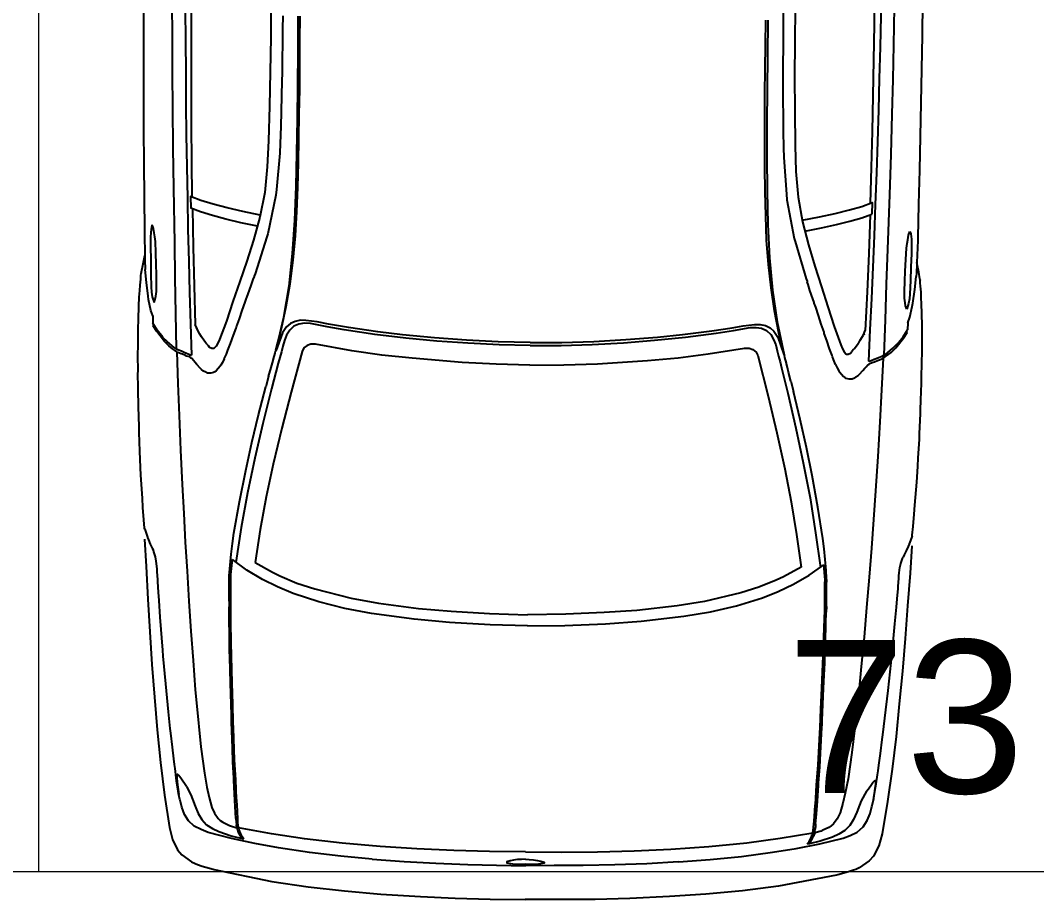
# Model space of a CAD drawing. Header units: inches. Extents: x 13 to 261, y -112 to -47.
# Drawn here: x 176.348 to 178.74, y -71.493 to -69.424 of the extents above; entities that cross this region are included whole.
import ezdxf

# ---------------------------------------------------------------- set-up
doc = ezdxf.new("R2010")
doc.units = ezdxf.units.IN
doc.header["$MEASUREMENT"] = 0
doc.layers.add('CAJONES', color=3, linetype='Continuous', lineweight=20)
doc.layers.add('TEXTOS', color=124, linetype='Continuous', lineweight=30)
doc.styles.add('TEXTOS', font='ARIALUNI.TTF', dxfattribs={"height": 0.36})

msp = doc.modelspace()

# ---------------------------------------------------------------- linework, layer by layer
at = {"linetype": 'Continuous'}
for p, q in [((176.6397, -69.9195), (176.6396, -69.9255)), ((176.6396, -69.9255), (176.6396, -69.926)), ((176.6396, -69.9255), (176.6407, -69.9775)), ((178.4596, -69.9418), (178.4576, -69.9938)), ((178.4596, -69.9358), (178.4596, -69.9418)), ((178.4596, -69.9418), (178.4596, -69.9423)), ((176.8982, -70.0263), (176.8977, -70.0283)), ((178.1992, -70.038), (178.1997, -70.04)), ((176.6594, -70.1196), (176.6598, -70.1362)), ((176.7627, -70.1471), (176.7616, -70.1501)), ((178.4364, -70.1355), (178.4357, -70.1521)), ((176.9646, -70.1589), (176.9497, -70.1998)), ((178.1305, -70.1694), (178.1446, -70.2105)), ((178.3326, -70.1612), (178.3336, -70.1642)), ((176.7858, -70.1848), (176.7903, -70.1899)), ((176.7476, -70.2115), (176.7506, -70.212)), ((176.9435, -70.2202), (176.9471, -70.2068)), ((176.9435, -70.2212), (176.9435, -70.2202)), ((176.9471, -70.2068), (176.9482, -70.2023)), ((176.9487, -70.2003), (176.9482, -70.2023)), ((176.9497, -70.1998), (176.9487, -70.2003)), ((178.1446, -70.2105), (178.1456, -70.211)), ((178.1456, -70.211), (178.1461, -70.213)), ((178.1471, -70.2175), (178.1461, -70.213)), ((178.1505, -70.231), (178.1471, -70.2175)), ((178.3088, -70.1985), (178.3042, -70.2034)), ((176.7629, -70.2341), (176.7584, -70.2286)), ((178.1505, -70.232), (178.1505, -70.231)), ((178.3308, -70.2482), (178.3354, -70.2427)), ((178.3465, -70.2258), (178.3435, -70.2263)), ((176.9321, -70.2621), (176.9254, -70.2861)), ((178.1611, -70.2731), (178.1674, -70.2972)), ((176.6402, -70.6445), (176.6436, -70.7091)), ((178.4461, -70.6607), (178.4416, -70.7252)), ((176.8389, -70.7908), (176.8392, -70.7623)), ((176.8389, -70.7908), (176.8393, -70.8038)), ((178.2448, -70.8034), (178.2451, -70.7749)), ((178.2448, -70.8034), (178.2442, -70.8164)), ((176.8553, -71.3025), (176.8553, -71.3035)), ((176.8558, -71.31), (176.8567, -71.3175)), ((178.2193, -71.3147), (178.2193, -71.3157)), ((178.2187, -71.3222), (178.2176, -71.3297)), ((176.8699, -71.3496), (176.8739, -71.3502)), ((178.2039, -71.3616), (178.1998, -71.362)), ((176.8013, -71.4215), (176.8042, -71.4225)), ((178.2712, -71.4347), (178.2682, -71.4356))]:
    msp.add_line(p, q, dxfattribs=at)
for points in [[(178.208, -68.61), (178.2054, -68.617), (178.2054, -68.6175), (178.1972, -68.6414), (178.191, -68.6603), (178.1884, -68.6698), (178.1771, -68.7117), (178.1765, -68.7142), (178.1718, -68.7367), (178.1606, -68.8136), (178.1595, -68.8291), (178.1578, -68.8515), (178.1566, -68.871), (178.1525, -68.9395), (178.1499, -69.011), (178.1476, -69.0965), (178.1459, -69.1815), (178.1457, -69.197), (178.1444, -69.2899), (178.1436, -69.3779), (178.1432, -69.4239)], [(176.6399, -69.1155), (176.6399, -69.1185), (176.6391, -69.2), (176.6389, -69.2815), (176.6382, -69.3635), (176.638, -69.443), (176.6377, -69.5225), (176.638, -69.6015), (176.6378, -69.681), (176.6381, -69.7605), (176.6389, -69.84), (176.6397, -69.9195)], [(178.4738, -69.1319), (178.4738, -69.1349), (178.4731, -69.2164), (178.4718, -69.2979), (178.4711, -69.3799), (178.4699, -69.4594), (178.4687, -69.5389), (178.467, -69.6178), (178.4657, -69.6973), (178.464, -69.7768), (178.4618, -69.8563), (178.4596, -69.9358)], [(176.7044, -69.1686), (176.7043, -69.2906), (176.7045, -69.3786), (176.7047, -69.4666), (176.705, -69.5481), (176.7058, -69.6296), (176.7064, -69.7241), (176.7081, -69.8191), (176.7104, -69.9471), (176.7117, -70.0302), (176.713, -70.1137), (176.7142, -70.1967)], [(176.7358, -69.1768), (176.7357, -69.2508), (176.736, -69.3243), (176.7359, -69.3983), (176.7362, -69.4724), (176.737, -69.5464), (176.7374, -69.6204), (176.7382, -69.6944), (176.7395, -69.7684), (176.7409, -69.8424), (176.7422, -69.9164), (176.7441, -69.9904), (176.7459, -70.0645), (176.7482, -70.138), (176.7506, -70.212)], [(178.3768, -69.1915), (178.3756, -69.2655), (178.374, -69.339), (178.3728, -69.413), (178.3711, -69.487), (178.369, -69.561), (178.3673, -69.635), (178.3651, -69.7089), (178.3625, -69.7829), (178.3598, -69.8569), (178.3572, -69.9309), (178.354, -70.0048), (178.3508, -70.0788), (178.3472, -70.1523), (178.3435, -70.2263)], [(178.4083, -69.1838), (178.4062, -69.3058), (178.4045, -69.3938), (178.4027, -69.4818), (178.4009, -69.5633), (178.3987, -69.6447), (178.3964, -69.7392), (178.393, -69.8342), (178.3884, -69.9622), (178.3856, -70.0451), (178.3829, -70.1286), (178.3801, -70.2116)], [(176.7519, -69.84), (176.7512, -69.756), (176.7509, -69.6715), (176.7507, -69.5875), (176.7504, -69.5035), (176.7507, -69.4195), (176.7514, -69.3355), (176.7522, -69.2515)], [(178.3488, -69.8543), (178.3511, -69.7703), (178.3528, -69.6858), (178.3546, -69.6018), (178.3563, -69.5179), (178.3576, -69.4339), (178.3584, -69.3499), (178.3591, -69.2659)], [(176.9382, -69.3017), (176.9375, -69.3827), (176.9373, -69.4642), (176.936, -69.5451), (176.9343, -69.6261), (176.9321, -69.7076)], [(178.1722, -69.3127), (178.1715, -69.3937), (178.1702, -69.4752), (178.17, -69.5562), (178.1703, -69.6372), (178.171, -69.7187)], [(176.9652, -69.4134), (176.965, -69.4439), (176.965, -69.4444), (176.964, -69.5484), (176.9634, -69.5659), (176.9609, -69.6739), (176.9595, -69.7134), (176.9583, -69.7364), (176.9506, -69.8223), (176.949, -69.8353), (176.9301, -69.9261), (176.9281, -69.9331), (176.9003, -70.0203), (176.8982, -70.0258), (176.8982, -70.0263)], [(177.0012, -69.4137), (177.001, -69.4972), (177.0003, -69.5767), (176.9996, -69.6562), (176.9978, -69.7357), (176.9961, -69.8152), (176.9929, -69.8942), (176.9877, -69.9726), (176.9795, -70.0491), (176.9669, -70.1229), (176.9487, -70.2003), (176.9626, -70.1494), (176.9736, -70.0975), (176.9826, -70.0436), (176.9896, -69.9881), (176.9951, -69.9312), (176.9981, -69.8742), (177.0006, -69.8167), (177.0021, -69.7592), (177.0032, -69.7018), (177.0042, -69.6443), (177.0052, -69.5868), (177.0057, -69.5293), (177.0057, -69.4713), (177.0062, -69.4138)], [(178.1072, -69.4236), (178.1059, -69.5071), (178.1052, -69.5866), (178.1045, -69.6661), (178.1048, -69.7456), (178.1051, -69.8251), (178.1069, -69.9041), (178.1107, -69.9827), (178.1175, -70.0592), (178.1288, -70.1333), (178.1456, -70.211), (178.1326, -70.1599), (178.1226, -70.1078), (178.1145, -70.0537), (178.1085, -69.9982), (178.1041, -69.9411), (178.1021, -69.8841), (178.1006, -69.8266), (178.1001, -69.7691), (178.1001, -69.7116), (178.1001, -69.6541), (178.1001, -69.5966), (178.1006, -69.5391), (178.1017, -69.4811), (178.1022, -69.4236)], [(178.1432, -69.4239), (178.1429, -69.4544), (178.1429, -69.4549), (178.142, -69.5589), (178.1423, -69.5764), (178.1429, -69.6844), (178.1435, -69.724), (178.1443, -69.747), (178.1505, -69.833), (178.1519, -69.846), (178.1691, -69.9372), (178.171, -69.9442), (178.1972, -70.0319), (178.1992, -70.0375), (178.1992, -70.038)], [(176.9321, -69.7076), (176.929, -69.7686), (176.923, -69.829), (176.9115, -69.8869), (176.8965, -69.9408), (176.8806, -69.9907), (176.8641, -70.0385), (176.8482, -70.0854), (176.8328, -70.1317), (176.8164, -70.1746), (176.8123, -70.1836), (176.8083, -70.191), (176.8032, -70.196), (176.7982, -70.1964), (176.7932, -70.1934), (176.7903, -70.1899)], [(178.171, -69.7187), (178.173, -69.7797), (178.178, -69.8403), (178.1884, -69.8984), (178.2025, -69.9525), (178.2175, -70.0026), (178.2331, -70.0508), (178.2482, -70.0979), (178.2627, -70.1445), (178.2784, -70.1877), (178.2823, -70.1967), (178.2862, -70.2043), (178.2912, -70.2093), (178.2962, -70.2098), (178.3012, -70.2069), (178.3042, -70.2034)], [(176.9125, -69.8824), (176.8716, -69.8741), (176.8347, -69.8653), (176.8018, -69.8565), (176.7728, -69.8477), (176.7484, -69.8385), (176.7487, -69.8655)], [(178.1875, -69.8939), (178.2285, -69.8862), (178.2656, -69.8781), (178.2987, -69.8698), (178.3278, -69.8616), (178.3524, -69.8528), (178.3516, -69.8798)], [(176.9058, -69.9084), (176.8669, -69.9), (176.8314, -69.8917), (176.8, -69.8829), (176.7721, -69.8747), (176.7487, -69.8655)], [(176.7527, -69.867), (176.7543, -69.958), (176.7565, -70.0486), (176.7592, -70.1396)], [(178.1937, -69.9199), (178.2328, -69.9123), (178.2684, -69.9046), (178.3, -69.8964), (178.328, -69.8886), (178.3516, -69.8798)], [(178.3476, -69.8813), (178.3443, -69.9723), (178.3405, -70.0627), (178.3362, -70.1537)], [(176.6582, -69.9048), (176.6563, -69.9107), (176.6547, -69.9226), (176.654, -69.9351), (176.6539, -69.9561), (176.6546, -69.9886), (176.6548, -70.0211), (176.656, -70.0512), (176.6564, -70.0637), (176.6583, -70.0747), (176.6624, -70.0879)], [(176.6624, -70.0879), (176.6653, -70.0802), (176.6668, -70.0728), (176.6679, -70.0618), (176.6686, -70.0463), (176.6683, -70.0223), (176.6675, -69.9983), (176.6667, -69.9713), (176.6655, -69.9442), (176.6646, -69.9332), (176.6631, -69.9242), (176.6612, -69.9137), (176.6582, -69.9048)], [(178.4339, -70.1038), (178.4312, -70.096), (178.4297, -70.0885), (178.4288, -70.0775), (178.4285, -70.062), (178.4292, -70.038), (178.4304, -70.014), (178.4317, -69.987), (178.4334, -69.9601), (178.4345, -69.9491), (178.4361, -69.9401), (178.4382, -69.9296), (178.4414, -69.9207)], [(178.4414, -69.9207), (178.4432, -69.9266), (178.4446, -69.9387), (178.445, -69.9512), (178.4448, -69.9722), (178.4435, -70.0047), (178.4427, -70.0371), (178.4409, -70.0671), (178.4403, -70.0796), (178.4382, -70.0906), (178.4339, -70.1038)], [(176.7104, -69.9471), (176.7117, -70.0302), (176.713, -70.1137), (176.7142, -70.1967)], [(176.6323, -70.0184), (176.6323, -70.0189), (176.6328, -70.016), (176.636, -70.0005), (176.6391, -69.985), (176.6407, -69.9775)], [(176.6407, -69.9775), (176.6406, -69.98), (176.6406, -69.983), (176.6406, -69.9865), (176.6406, -69.9895), (176.641, -69.995), (176.6414, -70.0025), (176.6419, -70.01)], [(178.3884, -69.9622), (178.3856, -70.0451), (178.3829, -70.1286), (178.3801, -70.2116)], [(178.4576, -69.9938), (178.4576, -69.9963), (178.4575, -69.9993), (178.4575, -70.0028), (178.4575, -70.0058), (178.4569, -70.0113), (178.4564, -70.0188), (178.4558, -70.0263)], [(178.4652, -70.0348), (178.4652, -70.0353), (178.4648, -70.0323), (178.4619, -70.0168), (178.459, -70.0013), (178.4576, -69.9938)], [(176.6404, -70.6215), (176.6399, -70.619), (176.6386, -70.599), (176.6364, -70.57), (176.6351, -70.5485), (176.6315, -70.4945), (176.6299, -70.4574), (176.6291, -70.4374), (176.6274, -70.3939), (176.6271, -70.3799), (176.626, -70.3334), (176.6256, -70.3219), (176.6252, -70.3039), (176.625, -70.2784), (176.6246, -70.2644), (176.6248, -70.2399), (176.6245, -70.2214), (176.6246, -70.2069), (176.6247, -70.1929), (176.6248, -70.1844), (176.6249, -70.1724), (176.625, -70.1604), (176.6251, -70.1504), (176.6258, -70.1269), (176.6266, -70.0964), (176.6278, -70.0754), (176.6289, -70.0599), (176.6295, -70.0469), (176.6312, -70.0329), (176.6317, -70.0249), (176.6323, -70.0189)], [(176.6594, -70.1196), (176.655, -70.1067), (176.6497, -70.0811), (176.6488, -70.0731), (176.6446, -70.0411), (176.6419, -70.01)], [(176.8808, -70.0762), (176.8839, -70.0672), (176.8911, -70.0478), (176.8957, -70.0338), (176.8977, -70.0283)], [(178.4364, -70.1355), (178.4409, -70.1226), (178.4467, -70.0972), (178.4477, -70.0892), (178.4525, -70.0572), (178.4558, -70.0263)], [(178.2157, -70.0881), (178.2128, -70.0791), (178.206, -70.0595), (178.2016, -70.0455), (178.1997, -70.04)], [(178.4463, -70.6377), (178.4469, -70.6352), (178.4485, -70.6152), (178.4513, -70.5862), (178.453, -70.5648), (178.4575, -70.5108), (178.4598, -70.4738), (178.461, -70.4538), (178.4634, -70.4103), (178.464, -70.3963), (178.4659, -70.3499), (178.4665, -70.3384), (178.4672, -70.3204), (178.4679, -70.2949), (178.4685, -70.2809), (178.4687, -70.2564), (178.4694, -70.2379), (178.4695, -70.2234), (178.4697, -70.2094), (178.4697, -70.2009), (178.4699, -70.1889), (178.47, -70.1769), (178.47, -70.1669), (178.4698, -70.1434), (178.4695, -70.1129), (178.4687, -70.0919), (178.4679, -70.0764), (178.4675, -70.0634), (178.4661, -70.0494), (178.4657, -70.0413), (178.4652, -70.0353)], [(176.8275, -70.2207), (176.8326, -70.2092), (176.8352, -70.2028), (176.8362, -70.2003), (176.8423, -70.1843), (176.8495, -70.1649), (176.8556, -70.1485), (176.8562, -70.1455), (176.8633, -70.1265), (176.87, -70.1066), (176.8767, -70.0871), (176.8803, -70.0777), (176.8808, -70.0762)], [(178.2664, -70.2336), (178.2615, -70.222), (178.2591, -70.2155), (178.2581, -70.213), (178.2523, -70.1969), (178.2454, -70.1774), (178.2396, -70.1608), (178.2391, -70.1578), (178.2323, -70.1388), (178.226, -70.1187), (178.2196, -70.0992), (178.2162, -70.0896), (178.2157, -70.0881)], [(176.7371, -70.2069), (176.7361, -70.2069), (176.7267, -70.2028), (176.7182, -70.1992), (176.7142, -70.1967), (176.7097, -70.1941), (176.7053, -70.1901), (176.6934, -70.18), (176.6834, -70.1699), (176.683, -70.1694), (176.6701, -70.1528), (176.6598, -70.1362)], [(176.6622, -70.1407), (176.6607, -70.1422), (176.6607, -70.1427)], [(176.8275, -70.2207), (176.8234, -70.2287), (176.8194, -70.2356), (176.8178, -70.2376), (176.8088, -70.2485), (176.8057, -70.251), (176.8042, -70.2515), (176.8027, -70.2525), (176.7957, -70.2544), (176.7902, -70.2544), (176.7882, -70.2539), (176.7827, -70.2513), (176.7807, -70.2503), (176.7792, -70.2493), (176.7743, -70.2457), (176.7728, -70.2442), (176.7713, -70.2427), (176.7629, -70.2341), (176.7584, -70.2286), (176.756, -70.2251), (176.7515, -70.22), (176.749, -70.2185), (176.7455, -70.216), (176.7391, -70.2139), (176.7366, -70.2129), (176.7291, -70.2098), (176.7266, -70.2088), (176.7186, -70.2052), (176.7161, -70.2037), (176.7107, -70.2002), (176.7062, -70.1971), (176.6973, -70.19), (176.6869, -70.1794), (176.6691, -70.1563), (176.6607, -70.1427)], [(176.7858, -70.1848), (176.7858, -70.1848), (176.7838, -70.1823), (176.7754, -70.1707), (176.774, -70.1687), (176.774, -70.1687), (176.7705, -70.1627), (176.7656, -70.1536), (176.7636, -70.1496), (176.7592, -70.1396)], [(177.5473, -70.1891), (177.4743, -70.1875), (177.4009, -70.1838), (177.3279, -70.1787), (177.255, -70.1715), (177.182, -70.1629), (177.1096, -70.1522), (177.0697, -70.1449), (177.0303, -70.1375), (177.0163, -70.1369), (177.0032, -70.1388), (176.9917, -70.1437), (176.9816, -70.1531), (176.9745, -70.1645), (176.9694, -70.1775), (176.9658, -70.1909), (176.9622, -70.2039), (176.9585, -70.2174), (176.9549, -70.2308), (176.9389, -70.2907), (176.9181, -70.3725), (176.8994, -70.4539), (176.8822, -70.5357), (176.8675, -70.6176), (176.8547, -70.6995)], [(177.5474, -70.1821), (177.4724, -70.1805), (177.3974, -70.1768), (177.3225, -70.1711), (177.2475, -70.164), (177.1891, -70.1569), (177.1202, -70.1468), (177.0727, -70.1389), (177.0463, -70.1337), (177.0198, -70.1299), (177.0068, -70.1298), (176.9943, -70.1322), (176.9833, -70.1371), (176.9742, -70.145), (176.9646, -70.1589)], [(177.5473, -70.1891), (177.6203, -70.1888), (177.6938, -70.1865), (177.7669, -70.1826), (177.8399, -70.1768), (177.913, -70.1694), (177.9856, -70.1601), (178.0257, -70.1534), (178.0652, -70.1468), (178.0792, -70.1464), (178.0922, -70.1485), (178.1037, -70.1536), (178.1136, -70.1632), (178.1205, -70.1748), (178.1253, -70.1878), (178.1287, -70.2013), (178.1321, -70.2144), (178.1355, -70.2279), (178.1389, -70.2414), (178.1538, -70.3016), (178.1731, -70.3837), (178.1904, -70.4654), (178.2061, -70.5475), (178.2194, -70.6297), (178.2307, -70.7118)], [(177.5474, -70.1821), (177.6224, -70.1818), (177.6974, -70.1795), (177.7724, -70.1752), (177.8475, -70.1693), (177.9061, -70.1633), (177.9751, -70.1545), (178.0227, -70.1474), (178.0492, -70.1426), (178.0758, -70.1394), (178.0888, -70.1395), (178.1013, -70.1421), (178.1122, -70.1472), (178.1211, -70.1553), (178.1305, -70.1694)], [(178.2664, -70.2336), (178.2704, -70.2416), (178.2743, -70.2486), (178.2758, -70.2507), (178.2847, -70.2617), (178.2877, -70.2643), (178.2892, -70.2648), (178.2907, -70.2658), (178.2976, -70.2679), (178.3031, -70.2679), (178.3051, -70.2674), (178.3107, -70.265), (178.3127, -70.264), (178.3142, -70.263), (178.3192, -70.2595), (178.3207, -70.2581), (178.3222, -70.2566), (178.3308, -70.2482), (178.3354, -70.2427), (178.3379, -70.2392), (178.3424, -70.2343), (178.345, -70.2328), (178.3485, -70.2303), (178.355, -70.2284), (178.3575, -70.2274), (178.365, -70.2245), (178.3675, -70.2235), (178.3756, -70.2201), (178.3781, -70.2186), (178.3836, -70.2151), (178.3881, -70.2122), (178.3972, -70.2052), (178.4078, -70.1948), (178.426, -70.172), (178.4346, -70.1586)], [(178.3088, -70.1985), (178.3088, -70.1985), (178.3108, -70.196), (178.3194, -70.1845), (178.3209, -70.1826), (178.3209, -70.1826), (178.3245, -70.1766), (178.3295, -70.1676), (178.3316, -70.1637), (178.3362, -70.1537)], [(178.3571, -70.2214), (178.3581, -70.2214), (178.3676, -70.2175), (178.3761, -70.2141), (178.3801, -70.2116), (178.3847, -70.2091), (178.3892, -70.2052), (178.4013, -70.1953), (178.4114, -70.1854), (178.4119, -70.1849), (178.425, -70.1685), (178.4357, -70.1521)], [(178.4331, -70.1566), (178.4346, -70.1581), (178.4346, -70.1586)], [(177.5469, -70.2351), (177.4674, -70.2329), (177.3874, -70.2292), (177.27, -70.2192), (177.1986, -70.2115), (177.1282, -70.2014), (177.0423, -70.1861), (177.0318, -70.186), (177.0228, -70.1889), (177.0152, -70.1949), (177.0107, -70.2033), (176.9848, -70.2986), (176.963, -70.3839), (176.9428, -70.4687), (176.9266, -70.5456), (176.9124, -70.6225), (176.9002, -70.6994)], [(177.5469, -70.2351), (177.6264, -70.2343), (177.7064, -70.2321), (177.824, -70.2241), (177.8956, -70.2178), (177.9662, -70.2089), (178.0523, -70.1952), (178.0628, -70.1953), (178.0718, -70.1983), (178.0792, -70.2044), (178.0836, -70.2129), (178.1078, -70.3087), (178.128, -70.3943), (178.1467, -70.4795), (178.1615, -70.5567), (178.1744, -70.6338), (178.1852, -70.7109)], [(176.7161, -70.2037), (176.7185, -70.2787), (176.7213, -70.3538), (176.7246, -70.4353), (176.7284, -70.5163), (176.7322, -70.5844), (176.7356, -70.6519), (176.74, -70.7199), (176.7444, -70.791), (176.7493, -70.8615), (176.7546, -70.9306), (176.7595, -70.9991), (176.7623, -71.0297), (176.7728, -71.1333), (176.7808, -71.1953), (176.787, -71.2289), (176.7918, -71.2529), (176.7981, -71.276), (176.8044, -71.29), (176.8133, -71.3021), (176.8183, -71.3067), (176.8243, -71.3107), (176.8397, -71.3184), (176.8422, -71.3194), (176.8571, -71.324)], [(176.7476, -70.2115), (176.7441, -70.21), (176.7371, -70.2069)], [(176.9321, -70.2621), (176.9378, -70.2407), (176.9409, -70.2302), (176.9435, -70.2212)], [(178.3781, -70.2186), (178.3744, -70.2935), (178.3702, -70.3685), (178.3655, -70.45), (178.3603, -70.5309), (178.3552, -70.5989), (178.3506, -70.6663), (178.345, -70.7343), (178.3393, -70.8053), (178.3332, -70.8757), (178.3266, -70.9446), (178.3205, -71.0131), (178.3172, -71.0436), (178.3048, -71.147), (178.2957, -71.2089), (178.2889, -71.2423), (178.2837, -71.2663), (178.277, -71.2892), (178.2704, -71.3032), (178.2613, -71.3151), (178.2562, -71.3195), (178.2502, -71.3235), (178.2346, -71.3308), (178.2321, -71.3318), (178.2171, -71.3362)], [(178.3465, -70.2258), (178.35, -70.2243), (178.3571, -70.2214)], [(178.1611, -70.2731), (178.1558, -70.2516), (178.1529, -70.2411), (178.1505, -70.232)], [(176.8412, -70.7058), (176.8439, -70.6799), (176.8471, -70.6549), (176.8503, -70.6309), (176.8635, -70.557), (176.8782, -70.4832), (176.8927, -70.4173), (176.9083, -70.3519), (176.9254, -70.2861)], [(178.2441, -70.7184), (178.2418, -70.6924), (178.2391, -70.6673), (178.2363, -70.6433), (178.2244, -70.5692), (178.2111, -70.4951), (178.1977, -70.429), (178.1833, -70.3633), (178.1674, -70.2972)], [(176.6404, -70.6215), (176.6467, -70.6401), (176.6472, -70.6406), (176.6492, -70.6461), (176.6536, -70.6567), (176.658, -70.6657), (176.66, -70.6702), (176.6605, -70.6712)], [(178.4463, -70.6377), (178.4397, -70.6561), (178.4392, -70.6566), (178.4371, -70.6621), (178.4325, -70.6726), (178.4279, -70.6815), (178.4259, -70.686), (178.4254, -70.687)], [(176.6713, -70.7408), (176.67, -70.7208), (176.6696, -70.7153), (176.6691, -70.7088), (176.6677, -70.6963), (176.6658, -70.6868), (176.6648, -70.6843), (176.6619, -70.6747), (176.6619, -70.6742), (176.6605, -70.6712)], [(176.6668, -70.6913), (176.6658, -70.6868), (176.6648, -70.6843), (176.6619, -70.6747), (176.6619, -70.6742), (176.6605, -70.6712)], [(176.8739, -71.3502), (176.8699, -71.3451), (176.8641, -71.3331), (176.8626, -71.3291), (176.8616, -71.3261), (176.8611, -71.324), (176.8611, -71.324), (176.8611, -71.323), (176.8607, -71.3185), (176.8597, -71.3115), (176.8597, -71.311), (176.8598, -71.31), (176.8593, -71.304), (176.8585, -71.285), (176.8572, -71.259), (176.8567, -71.257), (176.8546, -71.2115), (176.8521, -71.164), (176.8492, -71.0894), (176.8489, -71.0759), (176.8477, -71.0329), (176.8462, -70.9834), (176.8462, -70.9834), (176.844, -70.8879), (176.8435, -70.8404), (176.8428, -70.8004), (176.8428, -70.7979), (176.843, -70.7794), (176.8432, -70.7549), (176.8433, -70.7454), (176.8434, -70.7389), (176.8434, -70.7359), (176.8435, -70.7284), (176.8468, -70.6929)], [(177.5414, -70.8491), (177.4534, -70.8468), (177.358, -70.841), (177.2745, -70.8332), (177.1742, -70.8198), (177.1118, -70.8083), (177.0504, -70.7927), (176.9901, -70.7727), (176.9532, -70.7573), (176.9174, -70.7395), (176.8811, -70.7177), (176.8468, -70.6929)], [(176.9002, -70.6994), (176.9415, -70.7227), (176.9584, -70.7309), (176.9988, -70.7483), (177.0407, -70.7621), (177.126, -70.7839), (177.1904, -70.7955), (177.2848, -70.8078), (177.3617, -70.8145), (177.4517, -70.8198), (177.5416, -70.8226)], [(178.4133, -70.7564), (178.415, -70.7364), (178.4155, -70.7309), (178.4161, -70.7244), (178.4177, -70.7119), (178.4198, -70.7025), (178.4208, -70.7), (178.4239, -70.6905), (178.4239, -70.69), (178.4254, -70.687)], [(178.4187, -70.707), (178.4198, -70.7025), (178.4208, -70.7), (178.4239, -70.6905), (178.4239, -70.69), (178.4254, -70.687)], [(176.6436, -70.7091), (176.6479, -70.7861), (176.6523, -70.8627), (176.6576, -70.9397), (176.6634, -71.0168), (176.6697, -71.0938), (176.6775, -71.1704), (176.6868, -71.247), (176.6986, -71.3231), (176.7059, -71.3517), (176.7177, -71.3763), (176.7276, -71.3879), (176.7509, -71.4041), (176.7589, -71.4081), (176.7644, -71.4102), (176.7758, -71.4143), (176.8013, -71.4215)], [(176.8392, -70.7623), (176.8393, -70.7478), (176.8394, -70.7373), (176.8394, -70.7303), (176.84, -70.7233), (176.8412, -70.7058)], [(177.5414, -70.8491), (177.6294, -70.8484), (177.725, -70.8443), (177.8085, -70.838), (177.9091, -70.8264), (177.9717, -70.816), (178.0334, -70.8015), (178.094, -70.7826), (178.1312, -70.7679), (178.1673, -70.7507), (178.204, -70.7295), (178.2387, -70.7053)], [(178.1852, -70.7109), (178.1435, -70.7335), (178.1264, -70.7413), (178.0857, -70.758), (178.0436, -70.7711), (177.9579, -70.7913), (177.8933, -70.8018), (177.7987, -70.8124), (177.7217, -70.8177), (177.6317, -70.8214), (177.5416, -70.8226)], [(178.1998, -71.362), (178.2039, -71.3571), (178.21, -71.3451), (178.2115, -71.3411), (178.2126, -71.3381), (178.2131, -71.3361), (178.2131, -71.3361), (178.2131, -71.3351), (178.2136, -71.3306), (178.2147, -71.3237), (178.2147, -71.3232), (178.2147, -71.3222), (178.2153, -71.3162), (178.2164, -71.2972), (178.2182, -71.2712), (178.2187, -71.2692), (178.2216, -71.2237), (178.225, -71.1762), (178.2292, -71.1018), (178.2298, -71.0883), (178.2317, -71.0453), (178.2341, -70.9958), (178.2341, -70.9958), (178.238, -70.9003), (178.2394, -70.8529), (178.2408, -70.8129), (178.2408, -70.8104), (178.2409, -70.7919), (178.2412, -70.7674), (178.2413, -70.7579), (178.2413, -70.7514), (178.2413, -70.7484), (178.2414, -70.7409), (178.2387, -70.7053)], [(178.2451, -70.7749), (178.2452, -70.7604), (178.2453, -70.7499), (178.2454, -70.7429), (178.2449, -70.7359), (178.2441, -70.7184)], [(176.6713, -70.7453), (176.6713, -70.7433), (176.6713, -70.7408)], [(176.7237, -71.2593), (176.7232, -71.2573), (176.7203, -71.2438), (176.7194, -71.2378), (176.7156, -71.2142), (176.7142, -71.2062), (176.7119, -71.1847), (176.7105, -71.1752), (176.7091, -71.1617), (176.7058, -71.1347), (176.7021, -71.1016), (176.7007, -71.0901), (176.6966, -71.0511), (176.6902, -70.9855), (176.6842, -70.9199), (176.6834, -70.9059), (176.6771, -70.8284), (176.6744, -70.7894), (176.6731, -70.7698), (176.6713, -70.7453)], [(178.4416, -70.7252), (178.4359, -70.8021), (178.4302, -70.8786), (178.4235, -70.9555), (178.4163, -71.0324), (178.4086, -71.1094), (178.3994, -71.1858), (178.3887, -71.2622), (178.3756, -71.3381), (178.3678, -71.3665), (178.3556, -71.3909), (178.3455, -71.4023), (178.3218, -71.4181), (178.3138, -71.422), (178.3083, -71.424), (178.2968, -71.4279), (178.2712, -71.4347)], [(178.3516, -71.2739), (178.3522, -71.2719), (178.3553, -71.2584), (178.3563, -71.2524), (178.3605, -71.229), (178.3621, -71.221), (178.3648, -71.1995), (178.3664, -71.19), (178.368, -71.1765), (178.3718, -71.1496), (178.376, -71.1166), (178.3777, -71.1051), (178.3825, -71.0661), (178.3901, -71.0007), (178.3972, -70.9353), (178.3983, -70.9213), (178.406, -70.8438), (178.4093, -70.8049), (178.411, -70.7854), (178.4132, -70.7609)], [(178.4132, -70.7609), (178.4132, -70.7589), (178.4133, -70.7564)], [(176.8553, -71.3025), (176.8545, -71.288), (176.8545, -71.288), (176.8527, -71.26), (176.8501, -71.2119), (176.8502, -71.2069), (176.848, -71.1694), (176.8468, -71.1359), (176.8449, -71.0759), (176.8444, -71.0689), (176.8445, -71.0594), (176.8422, -70.9834), (176.8422, -70.9834), (176.8415, -70.9524), (176.8407, -70.9238), (176.8404, -70.9068), (176.8397, -70.8738), (176.8395, -70.8308), (176.8393, -70.8038)], [(178.2193, -71.3147), (178.2204, -71.3002), (178.2204, -71.3002), (178.2227, -71.2722), (178.2261, -71.2243), (178.2261, -71.2193), (178.229, -71.1818), (178.2308, -71.1483), (178.2338, -71.0883), (178.2344, -71.0813), (178.2344, -71.0718), (178.2381, -70.9959), (178.2381, -70.9959), (178.2394, -70.9649), (178.2407, -70.9364), (178.2413, -70.9194), (178.2426, -70.8864), (178.2435, -70.8434), (178.2442, -70.8164)], [(176.7387, -71.2272), (176.7257, -71.2073), (176.7227, -71.2033), (176.7207, -71.2013), (176.7182, -71.1988), (176.7173, -71.1983), (176.7162, -71.1992), (176.7162, -71.2042), (176.7162, -71.2047), (176.7162, -71.2067), (176.7171, -71.2168), (176.7207, -71.2459)], [(178.3392, -71.2381), (178.3435, -71.2323), (178.3506, -71.2219), (178.3536, -71.2179), (178.3557, -71.2159), (178.3582, -71.2134), (178.3592, -71.2129), (178.3602, -71.214), (178.3601, -71.219), (178.3601, -71.2195), (178.3601, -71.2215), (178.359, -71.2314), (178.3549, -71.2605)], [(176.7387, -71.2272), (176.7493, -71.2465), (176.7532, -71.2566)], [(178.3392, -71.2381), (178.3263, -71.2607), (178.3222, -71.2706)], [(177.176, -71.3979), (177.102, -71.3912), (177.0286, -71.3825), (176.9552, -71.3714), (176.8998, -71.3614), (176.8444, -71.3494), (176.79, -71.3349), (176.7731, -71.3283), (176.7572, -71.3201), (176.7433, -71.308), (176.7339, -71.2929), (176.7276, -71.2759), (176.7237, -71.2593)], [(176.7532, -71.2566), (176.7591, -71.2731), (176.7664, -71.2907), (176.7748, -71.3048), (176.7862, -71.3169)], [(177.897, -71.4043), (177.971, -71.399), (178.0446, -71.3916), (178.1182, -71.3818), (178.1737, -71.3728), (178.2293, -71.3618), (178.284, -71.3483), (178.301, -71.3419), (178.3171, -71.3341), (178.3312, -71.3222), (178.3408, -71.3073), (178.3475, -71.2903), (178.3516, -71.2739)], [(178.3222, -71.2706), (178.316, -71.2871), (178.3084, -71.3045), (178.2997, -71.3184), (178.2881, -71.3303)], [(176.7862, -71.3169), (176.8001, -71.326), (176.815, -71.3331), (176.844, -71.3429), (176.8699, -71.3496)], [(176.8553, -71.3035), (176.8553, -71.3045), (176.8558, -71.3075), (176.8558, -71.31)], [(176.8571, -71.324), (176.8571, -71.323), (176.8567, -71.3175)], [(178.2193, -71.3157), (178.2193, -71.3167), (178.2187, -71.3197), (178.2187, -71.3222)], [(176.8571, -71.324), (176.8591, -71.329), (176.8601, -71.3315)], [(176.8699, -71.3496), (176.862, -71.3366), (176.8601, -71.332), (176.8601, -71.3315)], [(177.5366, -71.3811), (177.4522, -71.3798), (177.3677, -71.3776), (177.2812, -71.3738), (177.1947, -71.3685), (177.1053, -71.3607), (177.0164, -71.3504), (176.9385, -71.3382), (176.8611, -71.324)], [(177.5366, -71.3811), (177.6212, -71.3813), (177.7057, -71.3806), (177.7922, -71.3784), (177.8787, -71.3747), (177.9683, -71.3685), (178.0574, -71.3598), (178.1355, -71.3489), (178.2131, -71.3361)], [(178.2881, -71.3303), (178.2741, -71.3392), (178.259, -71.3461), (178.2299, -71.3553), (178.2039, -71.3616)], [(178.2039, -71.3616), (178.212, -71.3486), (178.214, -71.3442), (178.214, -71.3437)], [(178.2171, -71.3362), (178.215, -71.3412), (178.214, -71.3437)], [(178.2171, -71.3362), (178.2171, -71.3352), (178.2176, -71.3297)], [(177.176, -71.3979), (177.2509, -71.4035), (177.3259, -71.4072), (177.4009, -71.4104), (177.4684, -71.412), (177.5364, -71.4136)], [(177.5365, -71.3981), (177.5275, -71.3985), (177.5175, -71.3989), (177.5085, -71.4003), (177.501, -71.4018), (177.5005, -71.4018), (177.4924, -71.4042), (177.4924, -71.4067), (177.5059, -71.4093), (177.5194, -71.4099), (177.5364, -71.4101)], [(177.5365, -71.3981), (177.5455, -71.3987), (177.5555, -71.3993), (177.5645, -71.4008), (177.572, -71.4024), (177.5725, -71.4024), (177.5804, -71.405), (177.5804, -71.4075), (177.5669, -71.4099), (177.5534, -71.4102), (177.5364, -71.4101)], [(177.897, -71.4043), (177.8219, -71.4086), (177.7469, -71.411), (177.6719, -71.4128), (177.6044, -71.4132), (177.5364, -71.4136)], [(176.8042, -71.4225), (176.94, -71.4508), (177.0249, -71.463), (177.1103, -71.4728), (177.1958, -71.48), (177.2892, -71.4859), (177.3712, -71.4896), (177.4537, -71.4919), (177.5356, -71.4931)], [(178.2682, -71.4356), (178.132, -71.4614), (178.0469, -71.4722), (177.9613, -71.4804), (177.8757, -71.4861), (177.7822, -71.4903), (177.7002, -71.4926), (177.6176, -71.4933), (177.5356, -71.4931)]]:
    msp.add_lwpolyline(points, dxfattribs=at)
at = {"layer": 'CAJONES'}
for p, q in [((176.3902, -66.4268), (176.3902, -71.4268)), ((161.9902, -71.4268), (188.3902, -71.4268))]:
    msp.add_line(p, q, dxfattribs=at)

# ---------------------------------------------------------------- texts
at = {"layer": 'TEXTOS', "style": 'TEXTOS'}
msp.add_text('73', height=0.36, dxfattribs=at).set_placement((178.1516, -71.2424))

doc.saveas('drawing.dxf')
